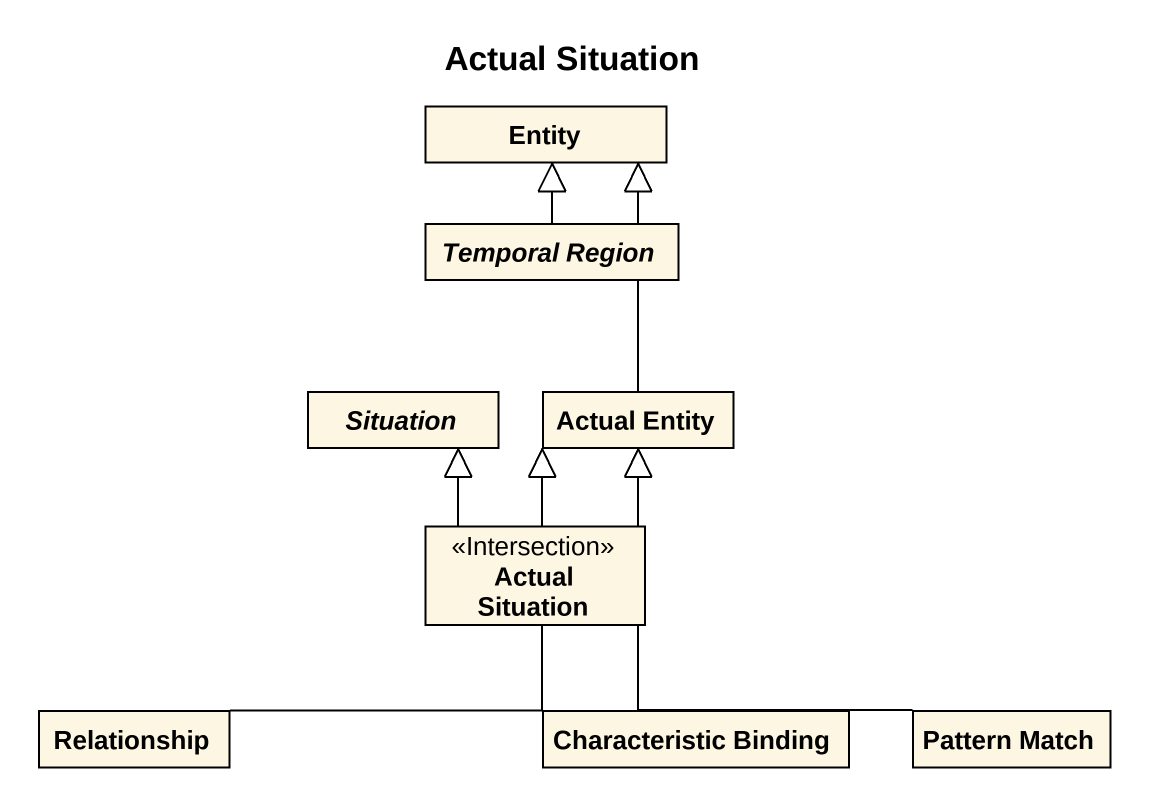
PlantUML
@startuml
title Actual Situation
hide circle
hide empty members
class "Entity" as Entity_
abstract class "Temporal Region" as Temporal_Region
abstract class Situation
class "Actual Entity" as Actual_Entity
class "Actual Situation" as Actual_Situation <<Intersection>>
class Relationship
class "Characteristic Binding" as Characteristic_Binding
class "Pattern Match" as Pattern_Match
Temporal_Region -up-|> Entity_
Actual_Entity -up-|> Entity_
Actual_Situation -up-|> Situation
Relationship -up-|> Actual_Entity
Pattern_Match -up-|> Actual_Entity
@enduml
